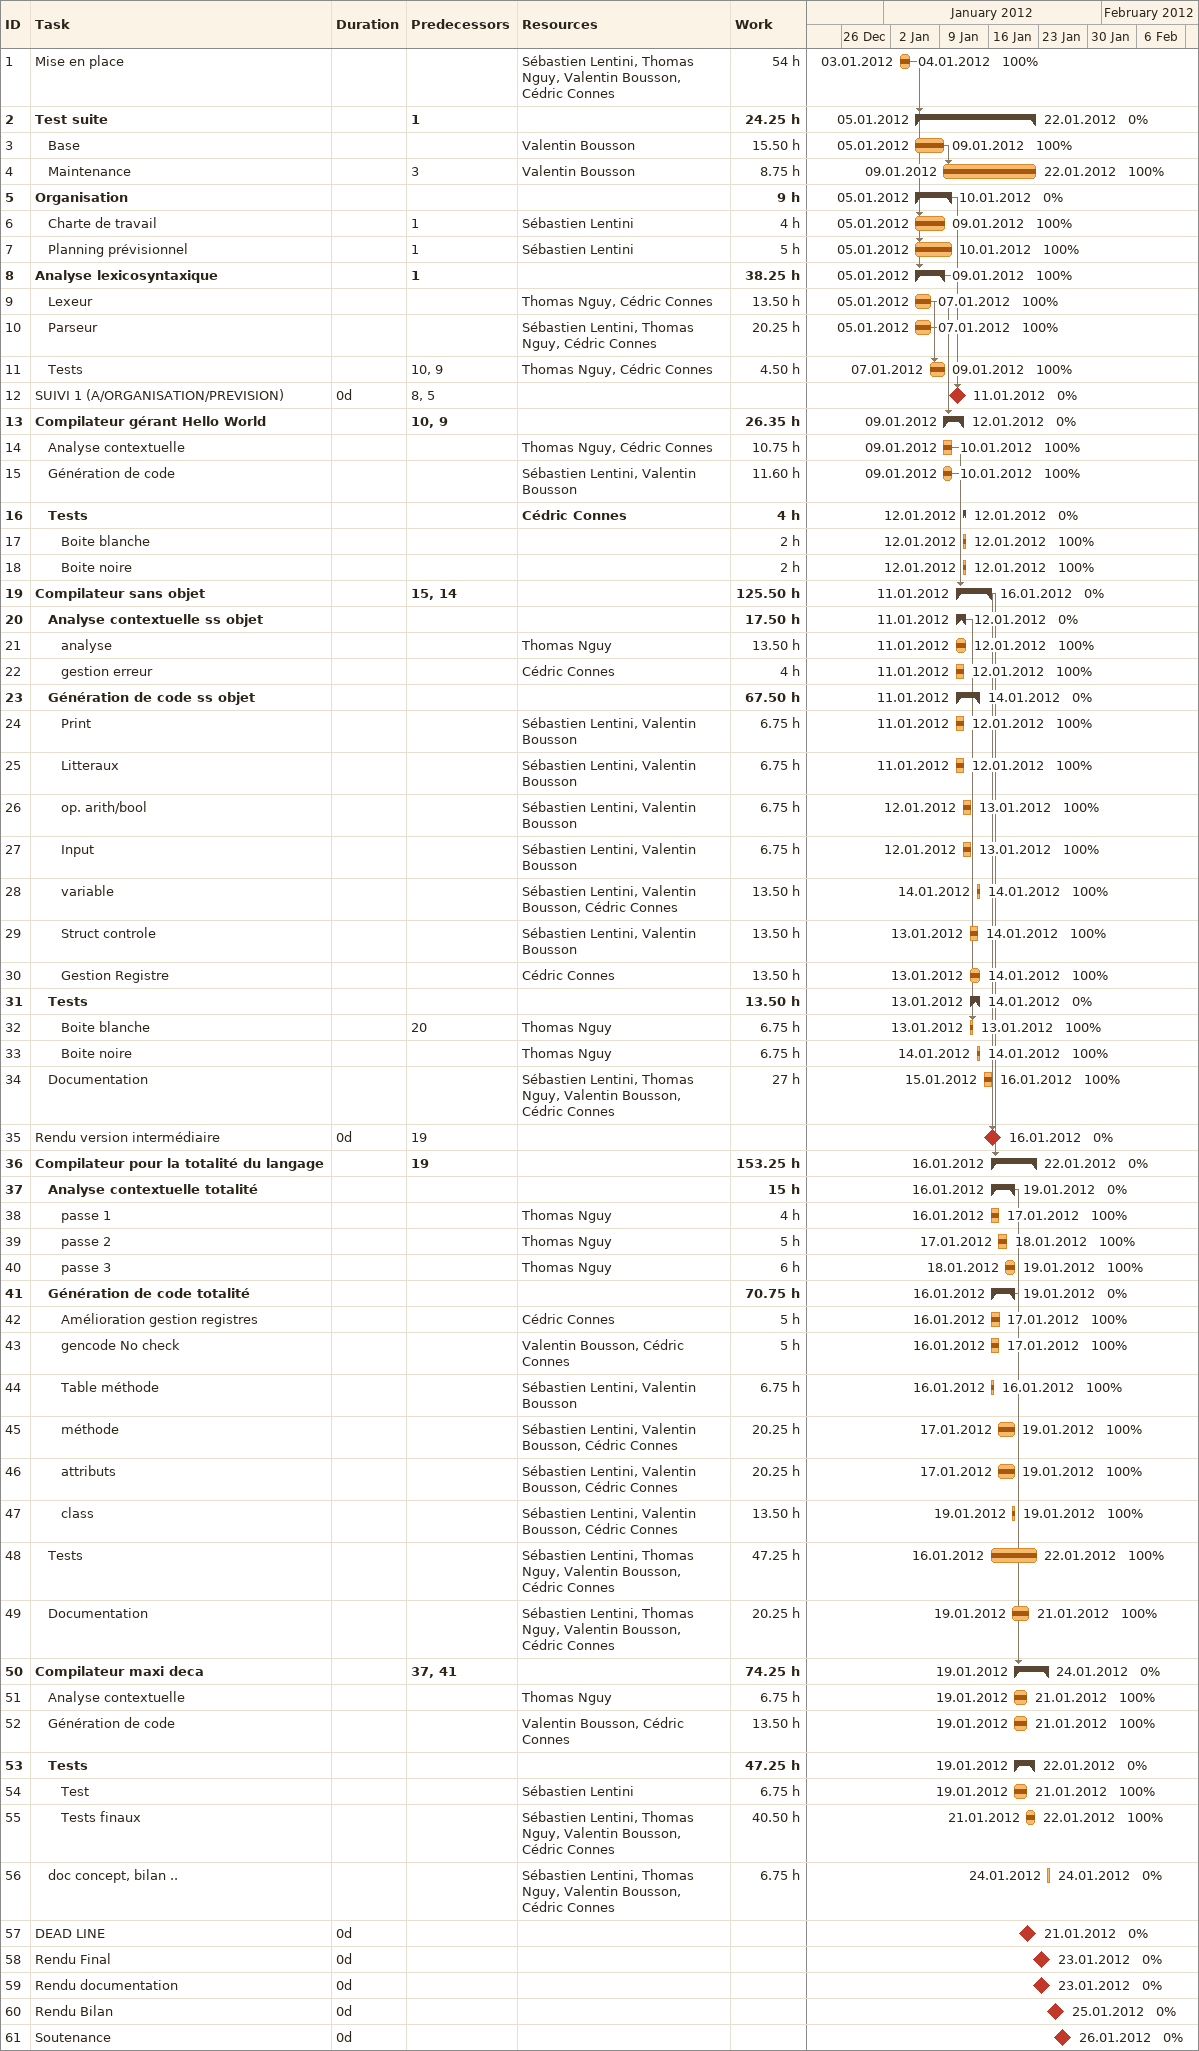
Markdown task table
| ID | Level | Task | Duration | Start | Finish | Predecessors | Resources | % complete | Work (h) |
|---|---|---|---|---|---|---|---|---|---|
| 1 | 1 | Mise en place |  | 2012-01-03 | 2012-01-04 |  | Sébastien Lentini, Thomas Nguy, Valentin Bousson, Cédric Connes | 100 | 54 |
| 2 | 1 | **Test suite** |  | 2012-01-05 | 2012-01-22 | 1 |  | 0 | 24.25 |
| 3 | 2 | Base |  | 2012-01-05 | 2012-01-09 |  | Valentin Bousson | 100 | 15.50 |
| 4 | 2 | Maintenance |  | 2012-01-09 | 2012-01-22 | 3 | Valentin Bousson | 100 | 8.75 |
| 5 | 1 | **Organisation** |  | 2012-01-05 | 2012-01-10 |  |  | 0 | 9 |
| 6 | 2 | Charte de travail |  | 2012-01-05 | 2012-01-09 | 1 | Sébastien Lentini | 100 | 4 |
| 7 | 2 | Planning prévisionnel |  | 2012-01-05 | 2012-01-10 | 1 | Sébastien Lentini | 100 | 5 |
| 8 | 1 | **Analyse lexicosyntaxique** |  | 2012-01-05 | 2012-01-09 | 1 |  | 100 | 38.25 |
| 9 | 2 | Lexeur |  | 2012-01-05 | 2012-01-07 |  | Thomas Nguy, Cédric Connes | 100 | 13.50 |
| 10 | 2 | Parseur |  | 2012-01-05 | 2012-01-07 |  | Sébastien Lentini, Thomas Nguy, Cédric Connes | 100 | 20.25 |
| 11 | 2 | Tests |  | 2012-01-07 | 2012-01-09 | 10, 9 | Thomas Nguy, Cédric Connes | 100 | 4.50 |
| 12 | 1 | SUIVI 1 (A/ORGANISATION/PREVISION) | 0d | 2012-01-11 | 2012-01-11 | 8, 5 |  | 0 |  |
| 13 | 1 | **Compilateur gérant Hello World** |  | 2012-01-09 | 2012-01-12 | 10, 9 |  | 0 | 26.35 |
| 14 | 2 | Analyse contextuelle |  | 2012-01-09 | 2012-01-10 |  | Thomas Nguy, Cédric Connes | 100 | 10.75 |
| 15 | 2 | Génération de code |  | 2012-01-09 | 2012-01-10 |  | Sébastien Lentini, Valentin Bousson | 100 | 11.60 |
| 16 | 2 | **Tests** |  | 2012-01-12 | 2012-01-12 |  | Cédric Connes | 0 | 4 |
| 17 | 3 | Boite blanche |  | 2012-01-12 | 2012-01-12 |  |  | 100 | 2 |
| 18 | 3 | Boite noire |  | 2012-01-12 | 2012-01-12 |  |  | 100 | 2 |
| 19 | 1 | **Compilateur sans objet** |  | 2012-01-11 | 2012-01-16 | 15, 14 |  | 0 | 125.50 |
| 20 | 2 | **Analyse contextuelle ss objet** |  | 2012-01-11 | 2012-01-12 |  |  | 0 | 17.50 |
| 21 | 3 | analyse |  | 2012-01-11 | 2012-01-12 |  | Thomas Nguy | 100 | 13.50 |
| 22 | 3 | gestion erreur |  | 2012-01-11 | 2012-01-12 |  | Cédric Connes | 100 | 4 |
| 23 | 2 | **Génération de code ss objet** |  | 2012-01-11 | 2012-01-14 |  |  | 0 | 67.50 |
| 24 | 3 | Print |  | 2012-01-11 | 2012-01-12 |  | Sébastien Lentini, Valentin Bousson | 100 | 6.75 |
| 25 | 3 | Litteraux |  | 2012-01-11 | 2012-01-12 |  | Sébastien Lentini, Valentin Bousson | 100 | 6.75 |
| 26 | 3 | op. arith/bool |  | 2012-01-12 | 2012-01-13 |  | Sébastien Lentini, Valentin Bousson | 100 | 6.75 |
| 27 | 3 | Input |  | 2012-01-12 | 2012-01-13 |  | Sébastien Lentini, Valentin Bousson | 100 | 6.75 |
| 28 | 3 | variable |  | 2012-01-14 | 2012-01-14 |  | Sébastien Lentini, Valentin Bousson, Cédric Connes | 100 | 13.50 |
| 29 | 3 | Struct controle |  | 2012-01-13 | 2012-01-14 |  | Sébastien Lentini, Valentin Bousson | 100 | 13.50 |
| 30 | 3 | Gestion Registre |  | 2012-01-13 | 2012-01-14 |  | Cédric Connes | 100 | 13.50 |
| 31 | 2 | **Tests** |  | 2012-01-13 | 2012-01-14 |  |  | 0 | 13.50 |
| 32 | 3 | Boite blanche |  | 2012-01-13 | 2012-01-13 | 20 | Thomas Nguy | 100 | 6.75 |
| 33 | 3 | Boite noire |  | 2012-01-14 | 2012-01-14 |  | Thomas Nguy | 100 | 6.75 |
| 34 | 2 | Documentation |  | 2012-01-15 | 2012-01-16 |  | Sébastien Lentini, Thomas Nguy, Valentin Bousson, Cédric Connes | 100 | 27 |
| 35 | 1 | Rendu version intermédiaire | 0d | 2012-01-16 | 2012-01-16 | 19 |  | 0 |  |
| 36 | 1 | **Compilateur pour la totalité du langage** |  | 2012-01-16 | 2012-01-22 | 19 |  | 0 | 153.25 |
| 37 | 2 | **Analyse contextuelle totalité** |  | 2012-01-16 | 2012-01-19 |  |  | 0 | 15 |
| 38 | 3 | passe 1 |  | 2012-01-16 | 2012-01-17 |  | Thomas Nguy | 100 | 4 |
| 39 | 3 | passe 2 |  | 2012-01-17 | 2012-01-18 |  | Thomas Nguy | 100 | 5 |
| 40 | 3 | passe 3 |  | 2012-01-18 | 2012-01-19 |  | Thomas Nguy | 100 | 6 |
| 41 | 2 | **Génération de code totalité** |  | 2012-01-16 | 2012-01-19 |  |  | 0 | 70.75 |
| 42 | 3 | Amélioration gestion registres |  | 2012-01-16 | 2012-01-17 |  | Cédric Connes | 100 | 5 |
| 43 | 3 | gencode No check |  | 2012-01-16 | 2012-01-17 |  | Valentin Bousson, Cédric Connes | 100 | 5 |
| 44 | 3 | Table méthode |  | 2012-01-16 | 2012-01-16 |  | Sébastien Lentini, Valentin Bousson | 100 | 6.75 |
| 45 | 3 | méthode |  | 2012-01-17 | 2012-01-19 |  | Sébastien Lentini, Valentin Bousson, Cédric Connes | 100 | 20.25 |
| 46 | 3 | attributs |  | 2012-01-17 | 2012-01-19 |  | Sébastien Lentini, Valentin Bousson, Cédric Connes | 100 | 20.25 |
| 47 | 3 | class |  | 2012-01-19 | 2012-01-19 |  | Sébastien Lentini, Valentin Bousson, Cédric Connes | 100 | 13.50 |
| 48 | 2 | Tests |  | 2012-01-16 | 2012-01-22 |  | Sébastien Lentini, Thomas Nguy, Valentin Bousson, Cédric Connes | 100 | 47.25 |
| 49 | 2 | Documentation |  | 2012-01-19 | 2012-01-21 |  | Sébastien Lentini, Thomas Nguy, Valentin Bousson, Cédric Connes | 100 | 20.25 |
| 50 | 1 | **Compilateur maxi deca** |  | 2012-01-19 | 2012-01-24 | 37, 41 |  | 0 | 74.25 |
| 51 | 2 | Analyse contextuelle |  | 2012-01-19 | 2012-01-21 |  | Thomas Nguy | 100 | 6.75 |
| 52 | 2 | Génération de code |  | 2012-01-19 | 2012-01-21 |  | Valentin Bousson, Cédric Connes | 100 | 13.50 |
| 53 | 2 | **Tests** |  | 2012-01-19 | 2012-01-22 |  |  | 0 | 47.25 |
| 54 | 3 | Test |  | 2012-01-19 | 2012-01-21 |  | Sébastien Lentini | 100 | 6.75 |
| 55 | 3 | Tests finaux |  | 2012-01-21 | 2012-01-22 |  | Sébastien Lentini, Thomas Nguy, Valentin Bousson, Cédric Connes | 100 | 40.50 |
| 56 | 2 | doc concept, bilan .. |  | 2012-01-24 | 2012-01-24 |  | Sébastien Lentini, Thomas Nguy, Valentin Bousson, Cédric Connes | 0 | 6.75 |
| 57 | 1 | DEAD LINE | 0d | 2012-01-21 | 2012-01-21 |  |  | 0 |  |
| 58 | 1 | Rendu Final | 0d | 2012-01-23 | 2012-01-23 |  |  | 0 |  |
| 59 | 1 | Rendu documentation | 0d | 2012-01-23 | 2012-01-23 |  |  | 0 |  |
| 60 | 1 | Rendu Bilan | 0d | 2012-01-25 | 2012-01-25 |  |  | 0 |  |
| 61 | 1 | Soutenance | 0d | 2012-01-26 | 2012-01-26 |  |  | 0 |  |
